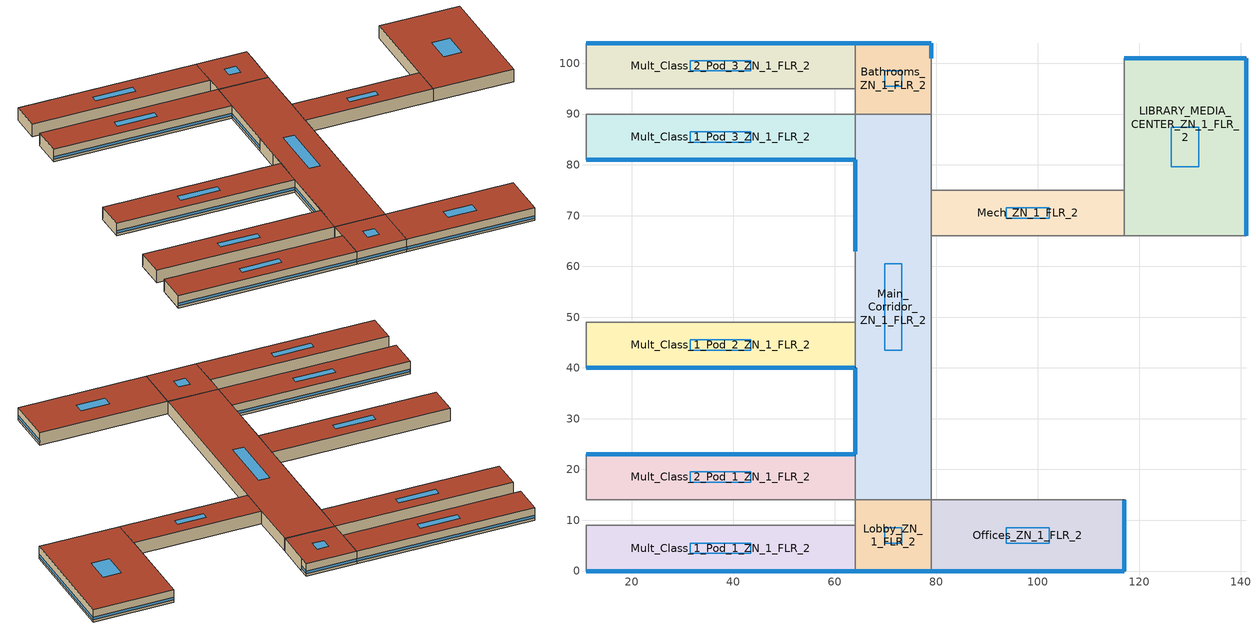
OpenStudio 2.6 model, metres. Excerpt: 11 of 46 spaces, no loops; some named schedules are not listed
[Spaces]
Bathrooms_ZN_1_FLR_2
 floor to Bathrooms_ZN_1_FLR_1: 79,104 79,90 64,90 64,104 z4
 wall outside: 79,101 79,104 64,104 z4:8
 wall to Auditorium_ZN_1_FLR_1: 79,90 79,101 z4:8
 wall to Mult_Class_2_Pod_3_ZN_1_FLR_2: 64,104 64,95 z4:8
 wall to Corridor_Pod_3_ZN_1_FLR_2: 64,95 64,90 z4:8
 wall to Main_Corridor_ZN_1_FLR_2: 64,90 79,90 z4:8
 window: 79,101.03 79,103.97 z4.76:5.58; 78.97,104 64.03,104 z4.76:5.56
 roof outside: 79,90 79,104 64,104 64,90 z8
 skylight: 73.18,95.43 73.18,98.57 69.82,98.57 69.82,95.43 z8
Offices_ZN_1_FLR_2
 floor to Offices_ZN_1_FLR_1: 117,14 117,0 79,0 79,14 z4
 wall outside: 79,0 117,0 117,14 z4:8
 wall to Lobby_ZN_1_FLR_2: 79,14 79,0 z4:8
 wall to Gym_ZN_1_FLR_1: 117,14 79,14 z4:8
 window: 79.03,0 116.97,0 / 117,0.03 117,13.97 z4.76:5.56
 roof outside: 117,0 117,14 79,14 79,0 z8
 skylight: 102.25,5.43 102.25,8.57 93.75,8.57 93.75,5.43 z8
Mech_ZN_1_FLR_2
 floor to Mech_ZN_1_FLR_1: 117,75 117,66 79,66 79,75 z4
 wall to Gym_ZN_1_FLR_1: 79,66 117,66 z4:8
 wall to Main_Corridor_ZN_1_FLR_2: 79,75 79,66 z4:8
 wall to Auditorium_ZN_1_FLR_1: 117,75 79,75 z4:8
 wall to LIBRARY_MEDIA_CENTER_ZN_1_FLR_2: 117,66 117,75 z4:8
 roof outside: 117,66 117,75 79,75 79,66 z8
 skylight: 102.25,69.49 102.25,71.51 93.75,71.51 93.75,69.49 z8
LIBRARY_MEDIA_CENTER_ZN_1_FLR_2
 floor to Kitchen_ZN_1_FLR_1: 141,75 141,66 117,66 117,75 z4
 floor to Cafeteria_ZN_1_FLR_1: 141,101 141,75 117,75 117,101 z4
 wall outside: 141,66 141,101 117,101 z4:8
 wall to Auditorium_ZN_1_FLR_1: 117,101 117,75 z4:8
 wall to Aux_Gym_ZN_1_FLR_1: 117,66 141,66 z4:8
 window: 141,66.03 141,100.97 / 140.97,101 117.03,101 z4.76:5.56
 roof outside: 141,66 141,101 117,101 117,66 z8
 skylight: 131.68,79.59 131.68,87.41 126.32,87.41 126.32,79.59 z8
Main_Corridor_ZN_1_FLR_2
 floor to Main_Corridor_ZN_1_FLR_1: 79,90 79,14 64,14 64,90 z4
 wall outside: 64,81 64,63 / 64,40 64,23 z4:8
 wall to Gym_ZN_1_FLR_1: 79,14 79,66 z4:8
 wall to Mult_Class_1_Pod_2_ZN_1_FLR_2: 64,49 64,40 z4:8
 wall to Auditorium_ZN_1_FLR_1: 79,75 79,90 z4:8
 wall to Corridor_Pod_2_ZN_1_FLR_2: 64,54 64,49 z4:8
 wall to Mult_Class_2_Pod_1_ZN_1_FLR_2: 64,23 64,14 z4:8
 wall to Mult_Class_2_Pod_2_ZN_1_FLR_2: 64,63 64,54 z4:8
 wall to Mult_Class_1_Pod_3_ZN_1_FLR_2: 64,90 64,81 z4:8
 wall to Lobby_ZN_1_FLR_2: 64,14 79,14 z4:8
 window: 64,39.97 64,23.03 / 64,80.97 64,63.03 z4.76:5.56
 roof outside: 79,14 79,90 64,90 64,14 z8
 skylight: 73.18,43.5 73.18,60.5 69.82,60.5 69.82,43.5 z8
Mult_Class_2_Pod_1_ZN_1_FLR_2
 floor to Mult_Class_2_Pod_1_ZN_1_FLR_1: 64,23 64,14 11,14 11,23 z4
 wall outside: 64,23 11,23 z4:8
 wall to Corridor_Pod_1_ZN_1_FLR_2: 11,14 64,14 z4:8
 wall to Corner_Class_2_Pod_1_ZN_1_FLR_2: 11,23 11,14 z4:8
 window: 63.97,23 11.03,23 z4.76:5.56
 roof outside: 64,14 64,23 11,23 11,14 z8
 skylight: 43.43,17.49 43.43,19.51 31.57,19.51 31.57,17.49 z8
Mult_Class_1_Pod_1_ZN_1_FLR_2
 floor to Mult_Class_1_Pod_1_ZN_1_FLR_1: 64,9 64,0 11,0 11,9 z4
 wall outside: 11,0 64,0 z4:8
 wall to Lobby_ZN_1_FLR_2: 64,0 64,9 z4:8
 wall to Corridor_Pod_1_ZN_1_FLR_2: 64,9 11,9 z4:8
 wall to Corner_Class_1_Pod_1_ZN_1_FLR_2: 11,9 11,0 z4:8
 window: 11.03,0 63.97,0 z4.76:5.56
 roof outside: 64,0 64,9 11,9 11,0 z8
 skylight: 43.43,3.49 43.43,5.51 31.57,5.51 31.57,3.49 z8
Mult_Class_1_Pod_2_ZN_1_FLR_2
 floor to Mult_Class_1_Pod_2_ZN_1_FLR_1: 64,49 64,40 11,40 11,49 z4
 wall outside: 11,40 64,40 z4:8
 wall to Corner_Class_1_Pod_2_ZN_1_FLR_2: 11,49 11,40 z4:8
 wall to Corridor_Pod_2_ZN_1_FLR_2: 64,49 11,49 z4:8
 window: 11.03,40 63.97,40 z4.76:5.56
 roof outside: 64,40 64,49 11,49 11,40 z8
 skylight: 43.43,43.49 43.43,45.51 31.57,45.51 31.57,43.49 z8
Mult_Class_1_Pod_3_ZN_1_FLR_2
 floor to Mult_Class_1_Pod_3_ZN_1_FLR_1: 64,90 64,81 11,81 11,90 z4
 wall outside: 11,81 64,81 z4:8
 wall to Corridor_Pod_3_ZN_1_FLR_2: 64,90 11,90 z4:8
 wall to Corner_Class_1_Pod_3_ZN_1_FLR_2: 11,90 11,81 z4:8
 window: 11.03,81 63.97,81 z4.76:5.56
 roof outside: 64,81 64,90 11,90 11,81 z8
 skylight: 43.43,84.49 43.43,86.51 31.57,86.51 31.57,84.49 z8
Mult_Class_2_Pod_3_ZN_1_FLR_2
 floor to Mult_Class_2_Pod_3_ZN_1_FLR_1: 64,104 64,95 11,95 11,104 z4
 wall outside: 64,104 11,104 z4:8
 wall to Corner_Class_2_Pod_3_ZN_1_FLR_2: 11,104 11,95 z4:8
 wall to Corridor_Pod_3_ZN_1_FLR_2: 11,95 64,95 z4:8
 window: 63.97,104 11.03,104 z4.76:5.56
 roof outside: 64,95 64,104 11,104 11,95 z8
 skylight: 43.43,98.49 43.43,100.51 31.57,100.51 31.57,98.49 z8
Lobby_ZN_1_FLR_2
 floor to Lobby_ZN_1_FLR_1: 79,14 79,0 64,0 64,14 z4
 wall outside: 64,0 79,0 z4:8
 wall to Corridor_Pod_1_ZN_1_FLR_2: 64,14 64,9 z4:8
 window: 64.03,0 78.97,0 z4.76:5.56
 roof outside: 79,0 79,14 64,14 64,0 z8
 skylight: 73.18,5.43 73.18,8.57 69.82,8.57 69.82,5.43 z8
[Site]
Kuujjuaq AP_QC_CAN: Latitude {deg}=58.1; Longitude {deg}=-68.417; Time Zone {hr}=-5; Elevation {m}=39.9; Terrain=City
[Building]
SecondarySchool-CAN_QC_Kuujjuaq.AP.719060_CWEC2016.epw created: 2018-10-11 19:23:10 +0000: North Axis {deg}=0; Default Construction Set=BTAP-Mass at hdd = 8550.0; Standards Number of Stories=2; Standards Number of Above Ground Stories=2; Standards Building Type=SecondarySchool
[ClimateZones]
Climate Zone Institution Name 1=ASHRAE; Climate Zone Document Name 1=ANSI/ASHRAE Standard 169; Climate Zone Document Year 1=2006; Climate Zone Institution Name 2=CEC; Climate Zone Document Name 2=California Climate Zone Descriptions; Climate Zone Document Year 2=1995
[Site:WaterMainsTemperature]
Calculation Method=Correlation; Annual Average Outdoor Air Temperature {C}=-3.825; Maximum Difference In Monthly Average Outdoor Air Temperatures {deltaC}=36
[Site:GroundTemperature:BuildingSurface]
19.527, 19.502, 19.536, 19.598, 20.002, 21.64, 22.225, 22.375, 21.449, 20.121, 19.802, 19.633
[SizingPeriod:DesignDay] Barometric Pressure {Pa}=100847; Sky Clearness=0; Rain Indicator=0; Snow Indicator=0; Day of Month=21; Daylight Saving Time Indicator=0; Humidity Indicating Type=Wetbulb; Dry-Bulb Temperature Range Modifier Type=DefaultMultipliers
Name | Maximum Dry-Bulb Temperature {C} | Daily Dry-Bulb Temperature Range {deltaC} | Humidity Indicating Conditions at Maximum Dry-Bulb | Wind Speed {m/s} | Wind Direction {deg} | Month | Day Type | Solar Model Indicator | ASHRAE Taub | ASHRAE Taud
Kuujjuaq AP Ann Htg 99.6% Condns DB | -36.2 | 0 | -36.2 | 2.2 | 220 | 1 | WinterDesignDay | ASHRAEClearSky
Kuujjuaq AP Ann Clg .4% Condns DB=>MWB | 24.1 | 10.3 | 16.2 | 4 | 210 | 7 | SummerDesignDay | ASHRAETau | 0.364 | 2.418
[Material:NoMass] Roughness=Smooth; Thermal Absorptance=0.9; Solar Absorptance=0.7
Name | Thermal Resistance {m2-K/W} | Visible Absorptance
Typical Carpet Pad | 0.21648 | 0.8
Typical Insulation 1 | 6.78179 | 0.7
Typical Insulation 2 | 5.19354 | 0.7
Typical Insulation 3 | 7.04224 | 0.7
Typical Carpet Pad 2 | 2.57255 | 0.8
Typical Carpet Pad 3 | 4.69593 | 0.8
Typical Insulation 4 | 0.624982 | 0.7
Typical Insulation 5 | 0.625 | 0.7
[Material]
Name | Roughness | Thickness {m} | Conductivity {W/m-K} | Density {kg/m3} | Specific Heat {J/kg-K} | Thermal Absorptance | Solar Absorptance | Visible Absorptance
100mm Normalweight concrete floor | MediumSmooth | 0.1016 | 2.31 | 2322 | 832
G01 13mm gypsum board | Smooth | 0.0127 | 0.16 | 800 | 1090 | 0.9 | 0.7 | 0.5
G05 25mm wood | MediumSmooth | 0.0254 | 0.15 | 608 | 1630 | 0.9 | 0.5 | 0.5
4 in. Normalweight Concrete Floor | MediumRough | 0.1016 | 2.31 | 2322 | 832 | 0.9 | 0.7 | 0.7
1IN Stucco | Smooth | 0.0253 | 0.6918 | 1858 | 837 | 0.9 | 0.7 | 0.92
8IN CONCRETE HW RefBldg | Rough | 0.2032 | 1.311 | 2240 | 836.8 | 0.9 | 0.7 | 0.7
1/2IN Gypsum | Smooth | 0.0127 | 0.16 | 784.9 | 830 | 0.9 | 0.4 | 0.4
Metal Roof Surface; F08 Metal surface | Smooth | 0.0008 | 45.28 | 7824 | 500 | 0.9 | 0.7 | 0.7
6 in. Normalweight Concrete Floor | MediumRough | 0.1524 | 2.31 | 2322 | 832 | 0.9 | 0.7 | 0.7
[Construction]
BTAP-Int-Floor: 100mm Normalweight concrete floor, Typical Carpet Pad
BTAP-Int-Wall: G01 13mm gypsum board, G01 13mm gypsum board
BTAP-Int-Ceiling: Typical Carpet Pad, 100mm Normalweight concrete floor
BTAP-Ext-DaylightDiffuser: SimpleGlazing
BTAP-Int-Door: G05 25mm wood
BTAP-Ext-Floor-Mass:U-0.142: Typical Insulation 1, 4 in. Normalweight Concrete Floor, Typical Carpet Pad
BTAP-Ext-Wall-Mass:U-0.183: 1IN Stucco, 8IN CONCRETE HW RefBldg, Typical Insulation 2, 1/2IN Gypsum
BTAP-Ext-Roof-Metal:U-0.142: Metal Roof Surface, Typical Insulation 3
BTAP-Grnd-Floor-Mass:U-0.379: 6 in. Normalweight Concrete Floor, Typical Carpet Pad 2
BTAP-Grnd-Roof-Mass:U-0.21: 6 in. Normalweight Concrete Floor, Typical Carpet Pad 3
BTAP-Ext-Door:U-1.6: F08 Metal surface, Typical Insulation 4
BTAP-Ext-OverHeadDoor:U-1.6: Typical Insulation 5
BTAP-Ext-DaylightDiffuser:U=0.160 SHGC=0.600: SimpleGlazing:U=0.160 SHGC=0.600
[DefaultConstructionSet]
BTAP-Mass at hdd = 8550.0: Default Exterior Surface Constructions=BTAP-Mass at hdd = 8550.0; Default Interior Surface Constructions=Default Surface Constructions 2; Default Ground Contact Surface Constructions=BTAP-Mass at hdd = 8550.0 1; Default Exterior SubSurface Constructions=BTAP-Mass at hdd = 8550.0; Default Interior SubSurface Constructions=Default Sub Surface Constructions 2; Interior Partition Construction=BTAP-Int-Door
[DefaultSurfaceConstructions]
Name | Floor Construction | Wall Construction | Roof Ceiling Construction
Default Surface Constructions 2 | BTAP-Int-Floor | BTAP-Int-Wall | BTAP-Int-Ceiling
BTAP-Mass at hdd = 8550.0 | BTAP-Ext-Floor-Mass:U-0.142 | BTAP-Ext-Wall-Mass:U-0.183 | BTAP-Ext-Roof-Metal:U-0.142
BTAP-Mass at hdd = 8550.0 1 | BTAP-Grnd-Floor-Mass:U-0.379 | BTAP-Grnd-Roof-Mass:U-0.21 | BTAP-Grnd-Roof-Mass:U-0.21
[DefaultSubSurfaceConstructions]
Name | Fixed Window Construction | Operable Window Construction | Door Construction | Glass Door Construction | Overhead Door Construction | Skylight Construction | Tubular Daylight Dome Construction | Tubular Daylight Diffuser Construction
Default Sub Surface Constructions 2 | BTAP-Ext-DaylightDiffuser | BTAP-Ext-DaylightDiffuser | BTAP-Int-Door
BTAP-Mass at hdd = 8550.0 | BTAP-Ext-DaylightDiffuser:U=0.160 SHGC=0.600 | BTAP-Ext-DaylightDiffuser:U=0.160 SHGC=0.600 | BTAP-Ext-Door:U-1.6 | BTAP-Ext-DaylightDiffuser:U=0.160 SHGC=0.600 | BTAP-Ext-OverHeadDoor:U-1.6 | BTAP-Ext-DaylightDiffuser:U=0.160 SHGC=0.600 | BTAP-Ext-DaylightDiffuser:U=0.160 SHGC=0.600 | BTAP-Ext-DaylightDiffuser:U=0.160 SHGC=0.600
[WindowMaterial:SimpleGlazingSystem] Solar Heat Gain Coefficient=0.6; Visible Transmittance=0.21
Name | U-Factor {W/m2-K}
SimpleGlazing | 2.2
SimpleGlazing:U=0.160 SHGC=0.600 | 1.6
[Space] Building Story=Building Story 2; Part of Total Floor Area=Yes
Name | Space Type | Thermal Zone
Bathrooms_ZN_1_FLR_2 | Space Function Washroom-sch-D | Sp-Bathrooms_ZN_1_FLR_2 Sys-3 Flr-2 Sch-D HPlcmt-north ZN
LIBRARY_MEDIA_CENTER_ZN_1_FLR_2 | Space Function Library - reading | Sp-LIBRARY_MEDIA_CENTER_ZN_1_FLR_2 Sys-3 Flr-2 Sch-C HPlcmt-east ZN
Mult_Class_1_Pod_3_ZN_1_FLR_2 | Space Function Classroom/lecture/training | Sp-Mult_Class_1_Pod_3_ZN_1_FLR_2 Sys-3 Flr-2 Sch-D HPlcmt-south ZN
Offices_ZN_1_FLR_2 | Space Function Office - enclosed | Sp-Offices_ZN_1_FLR_2 Sys-3 Flr-2 Sch-A HPlcmt-south ZN
Mult_Class_2_Pod_3_ZN_1_FLR_2 | Space Function Classroom/lecture/training | Sp-Mult_Class_2_Pod_3_ZN_1_FLR_2 Sys-3 Flr-2 Sch-D HPlcmt-north ZN
Mech_ZN_1_FLR_2 | Space Function Electrical/Mechanical-sch-D | Sp-Mech_ZN_1_FLR_2 Sys-3 Flr-2 Sch-D HPlcmt-core ZN
Mult_Class_2_Pod_1_ZN_1_FLR_2 | Space Function Classroom/lecture/training | Sp-Mult_Class_2_Pod_1_ZN_1_FLR_2 Sys-3 Flr-2 Sch-D HPlcmt-north ZN
Mult_Class_1_Pod_1_ZN_1_FLR_2 | Space Function Classroom/lecture/training | Sp-Mult_Class_1_Pod_1_ZN_1_FLR_2 Sys-3 Flr-2 Sch-D HPlcmt-south ZN
Main_Corridor_ZN_1_FLR_2 | Space Function Corr. >= 2.4m wide-sch-D | Sp-Main_Corridor_ZN_1_FLR_2 Sys-3 Flr-2 Sch-D HPlcmt-west ZN
Lobby_ZN_1_FLR_2 | Space Function Lobby - elevator | Sp-Lobby_ZN_1_FLR_2 Sys-3 Flr-2 Sch-C HPlcmt-south ZN
Mult_Class_1_Pod_2_ZN_1_FLR_2 | Space Function Classroom/lecture/training | Sp-Mult_Class_1_Pod_2_ZN_1_FLR_2 Sys-3 Flr-2 Sch-D HPlcmt-south ZN
[BuildingStory]
Building Story 2: Nominal Z Coordinate {m}=4
[SpaceType] Standards Building Type=Space Function
Name | Default Schedule Set | Design Specification Outdoor Air Object | Standards Space Type
Space Function Washroom-sch-D | Space Function Washroom-sch-D Schedule Set | Space Function Washroom-sch-D Ventilation | Washroom-sch-D
Space Function Classroom/lecture/training | Space Function Classroom/lecture/training Schedule Set | Space Function Classroom/lecture/training Ventilation | Classroom/lecture/training
Space Function Corr. >= 2.4m wide-sch-D | Space Function Corr. >= 2.4m wide-sch-D Schedule Set | Space Function Corr. >= 2.4m wide-sch-D Ventilation | Corr. >= 2.4m wide-sch-D
Space Function Library - reading | Space Function Library - reading Schedule Set | Space Function Library - reading Ventilation | Library - reading
Space Function Lobby - elevator | Space Function Lobby - elevator Schedule Set | Space Function Lobby - elevator Ventilation | Lobby - elevator
Space Function Electrical/Mechanical-sch-D | Space Function Electrical/Mechanical-sch-D Schedule Set | Space Function Electrical/Mechanical-sch-D Ventilation | Electrical/Mechanical-sch-D
Space Function Office - enclosed | Space Function Office - enclosed Schedule Set | Space Function Office - enclosed Ventilation | Office - enclosed
[People:Definition] Number of People Calculation Method=People/Area; Fraction Radiant=0.3
Name | People per Space Floor Area {person/m2}
Space Function Electrical/Mechanical-sch-D People Definition | 0.0049514
Space Function Library - reading People Definition | 0.0500522
Space Function Lobby - elevator People Definition | 0.0999967
Space Function Washroom-sch-D People Definition | 0.0333681
[People] Work Efficiency Schedule=Work Efficiency Schedule; Clothing Insulation Schedule=Clothing Schedule; Air Velocity Schedule=Air Velocity Schedule; Multiplier=1
Name | People Definition | Space or SpaceType
Space Function Classroom/lecture/training People | Space Function Classroom/lecture/training People Definition | Space Function Classroom/lecture/training
Space Function Corr. >= 2.4m wide-sch-D People | Space Function Corr. >= 2.4m wide-sch-D People Definition | Space Function Corr. >= 2.4m wide-sch-D
Space Function Electrical/Mechanical-sch-D People | Space Function Electrical/Mechanical-sch-D People Definition | Space Function Electrical/Mechanical-sch-D
Space Function Library - reading People | Space Function Library - reading People Definition | Space Function Library - reading
Space Function Lobby - elevator People | Space Function Lobby - elevator People Definition | Space Function Lobby - elevator
Space Function Office - enclosed People | Space Function Office - enclosed People Definition | Space Function Office - enclosed
Space Function Washroom-sch-D People | Space Function Washroom-sch-D People Definition | Space Function Washroom-sch-D
[Lights:Definition] Design Level Calculation Method=Watts/Area; Fraction Radiant=0.5; Fraction Visible=0.2
Name | Watts per Space Floor Area {W/m2}
Space Function Electrical/Mechanical-sch-D Lights Definition | 13.2999
Space Function Library - reading Lights Definition | 9.99992
Space Function Lobby - elevator Lights Definition | 6.89994
Space Function Washroom-sch-D Lights Definition | 9.44992
[Lights] Fraction Replaceable=1
Name | Lights Definition | Space or SpaceType
Space Function Classroom/lecture/training Lights | Space Function Classroom/lecture/training Lights Definition | Space Function Classroom/lecture/training
Space Function Corr. >= 2.4m wide-sch-D Lights | Space Function Corr. >= 2.4m wide-sch-D Lights Definition | Space Function Corr. >= 2.4m wide-sch-D
Space Function Electrical/Mechanical-sch-D Lights | Space Function Electrical/Mechanical-sch-D Lights Definition | Space Function Electrical/Mechanical-sch-D
Space Function Library - reading Lights | Space Function Library - reading Lights Definition | Space Function Library - reading
Space Function Office - enclosed Lights | Space Function Office - enclosed Lights Definition | Space Function Office - enclosed
Space Function Washroom-sch-D Lights | Space Function Washroom-sch-D Lights Definition | Space Function Washroom-sch-D
[ElectricEquipment:Definition] Design Level Calculation Method=Watts/Area; Watts per Space Floor Area {W/m2}=0.999992; Fraction Radiant=0.5
Space Function Electrical/Mechanical-sch-D Elec Equip Definition; Space Function Library - reading Elec Equip Definition; Space Function Lobby - elevator Elec Equip Definition; Space Function Washroom-sch-D Elec Equip Definition
[ElectricEquipment]
Name | Electric Equipment Definition | Space or SpaceType
Space Function Classroom/lecture/training Elec Equip | Space Function Classroom/lecture/training Elec Equip Definition | Space Function Classroom/lecture/training
Space Function Electrical/Mechanical-sch-D Elec Equip | Space Function Electrical/Mechanical-sch-D Elec Equip Definition | Space Function Electrical/Mechanical-sch-D
Space Function Library - reading Elec Equip | Space Function Library - reading Elec Equip Definition | Space Function Library - reading
Space Function Office - enclosed Elec Equip | Space Function Office - enclosed Elec Equip Definition | Space Function Office - enclosed
Space Function Washroom-sch-D Elec Equip | Space Function Washroom-sch-D Elec Equip Definition | Space Function Washroom-sch-D
[DesignSpecification:OutdoorAir] Outdoor Air Method=Sum; Outdoor Air Flow per Person {m3/s-person}=0; Outdoor Air Flow Rate {m3/s}=0; Outdoor Air Flow Air Changes per Hour {1/hr}=0
Name | Outdoor Air Flow per Floor Area {m3/s-m2}
Space Function Classroom/lecture/training Ventilation | 0.00278384
Space Function Corr. >= 2.4m wide-sch-D Ventilation; Space Function Electrical/Mechanical-sch-D Ventilation; Space Function Washroom-sch-D Ventilation | 0.0003048
Space Function Library - reading Ventilation | 0.0008636
Space Function Lobby - elevator Ventilation | 0.0041148
Space Function Office - enclosed Ventilation | 0.0004318
[DefaultScheduleSet] People Activity Level Schedule=NECB-Activity; Infiltration Schedule=Always On
Name | Number of People Schedule | Lighting Schedule | Electric Equipment Schedule
Space Function Classroom/lecture/training Schedule Set; Space Function Corr. >= 2.4m wide-sch-D Schedule Set; Space Function Electrical/Mechanical-sch-D Schedule Set; Space Function Washroom-sch-D Schedule Set | NECB-D-Occupancy | NECB-D-Lighting | NECB-D-Electric-Equipment
Space Function Library - reading Schedule Set; Space Function Lobby - elevator Schedule Set | NECB-C-Occupancy | NECB-C-Lighting | NECB-C-Electric-Equipment
Space Function Office - enclosed Schedule Set | NECB-A-Occupancy | NECB-A-Lighting | NECB-A-Electric-Equipment
[ThermostatSetpoint:DualSetpoint]
Name | Heating Setpoint Temperature Schedule | Cooling Setpoint Temperature Schedule
Space Function Library - reading Thermostat 2; Space Function Lobby - elevator Thermostat 4 | NECB-C-Thermostat Setpoint-Heating | NECB-C-Thermostat Setpoint-Cooling
Space Function Washroom-sch-D Thermostat 4; Space Function Classroom/lecture/training Thermostat 40; Space Function Classroom/lecture/training Thermostat 42; Space Function Corr. >= 2.4m wide-sch-D Thermostat 16; Space Function Classroom/lecture/training Thermostat 46; Space Function Classroom/lecture/training Thermostat 47; Space Function Classroom/lecture/training Thermostat 48; Space Function Electrical/Mechanical-sch-D Thermostat 4 | NECB-D-Thermostat Setpoint-Heating | NECB-D-Thermostat Setpoint-Cooling
Space Function Office - enclosed Thermostat 4 | NECB-A-Thermostat Setpoint-Heating | NECB-A-Thermostat Setpoint-Cooling
[SpaceInfiltration:DesignFlowRate] Schedule=Always On Discrete; Design Flow Rate Calculation Method=Flow/ExteriorArea; Flow per Exterior Surface Area {m3/s-m2}=0.00025; Constant Term Coefficient=0; Temperature Term Coefficient=0; Velocity Term Coefficient=0.224; Velocity Squared Term Coefficient=0
Name | Space or SpaceType
Bathrooms_ZN_1_FLR_2 Infiltration | Bathrooms_ZN_1_FLR_2
LIBRARY_MEDIA_CENTER_ZN_1_FLR_2 Infiltration | LIBRARY_MEDIA_CENTER_ZN_1_FLR_2
Lobby_ZN_1_FLR_2 Infiltration | Lobby_ZN_1_FLR_2
Main_Corridor_ZN_1_FLR_2 Infiltration | Main_Corridor_ZN_1_FLR_2
Mech_ZN_1_FLR_2 Infiltration | Mech_ZN_1_FLR_2
Mult_Class_1_Pod_1_ZN_1_FLR_2 Infiltration | Mult_Class_1_Pod_1_ZN_1_FLR_2
Mult_Class_1_Pod_2_ZN_1_FLR_2 Infiltration | Mult_Class_1_Pod_2_ZN_1_FLR_2
Mult_Class_1_Pod_3_ZN_1_FLR_2 Infiltration | Mult_Class_1_Pod_3_ZN_1_FLR_2
Mult_Class_2_Pod_1_ZN_1_FLR_2 Infiltration | Mult_Class_2_Pod_1_ZN_1_FLR_2
Mult_Class_2_Pod_3_ZN_1_FLR_2 Infiltration | Mult_Class_2_Pod_3_ZN_1_FLR_2
Offices_ZN_1_FLR_2 Infiltration | Offices_ZN_1_FLR_2
[ThermalZone] Use Ideal Air Loads=No
Name | Thermostat
Sp-LIBRARY_MEDIA_CENTER_ZN_1_FLR_2 Sys-3 Flr-2 Sch-C HPlcmt-east ZN | Space Function Library - reading Thermostat 2
Sp-Lobby_ZN_1_FLR_2 Sys-3 Flr-2 Sch-C HPlcmt-south ZN | Space Function Lobby - elevator Thermostat 4
Sp-Bathrooms_ZN_1_FLR_2 Sys-3 Flr-2 Sch-D HPlcmt-north ZN | Space Function Washroom-sch-D Thermostat 4
Sp-Mult_Class_2_Pod_1_ZN_1_FLR_2 Sys-3 Flr-2 Sch-D HPlcmt-north ZN | Space Function Classroom/lecture/training Thermostat 40
Sp-Mult_Class_2_Pod_3_ZN_1_FLR_2 Sys-3 Flr-2 Sch-D HPlcmt-north ZN | Space Function Classroom/lecture/training Thermostat 42
Sp-Main_Corridor_ZN_1_FLR_2 Sys-3 Flr-2 Sch-D HPlcmt-west ZN | Space Function Corr. >= 2.4m wide-sch-D Thermostat 16
Sp-Mult_Class_1_Pod_1_ZN_1_FLR_2 Sys-3 Flr-2 Sch-D HPlcmt-south ZN | Space Function Classroom/lecture/training Thermostat 46
Sp-Mult_Class_1_Pod_2_ZN_1_FLR_2 Sys-3 Flr-2 Sch-D HPlcmt-south ZN | Space Function Classroom/lecture/training Thermostat 47
Sp-Mult_Class_1_Pod_3_ZN_1_FLR_2 Sys-3 Flr-2 Sch-D HPlcmt-south ZN | Space Function Classroom/lecture/training Thermostat 48
Sp-Mech_ZN_1_FLR_2 Sys-3 Flr-2 Sch-D HPlcmt-core ZN | Space Function Electrical/Mechanical-sch-D Thermostat 4
Sp-Offices_ZN_1_FLR_2 Sys-3 Flr-2 Sch-A HPlcmt-south ZN | Space Function Office - enclosed Thermostat 4
